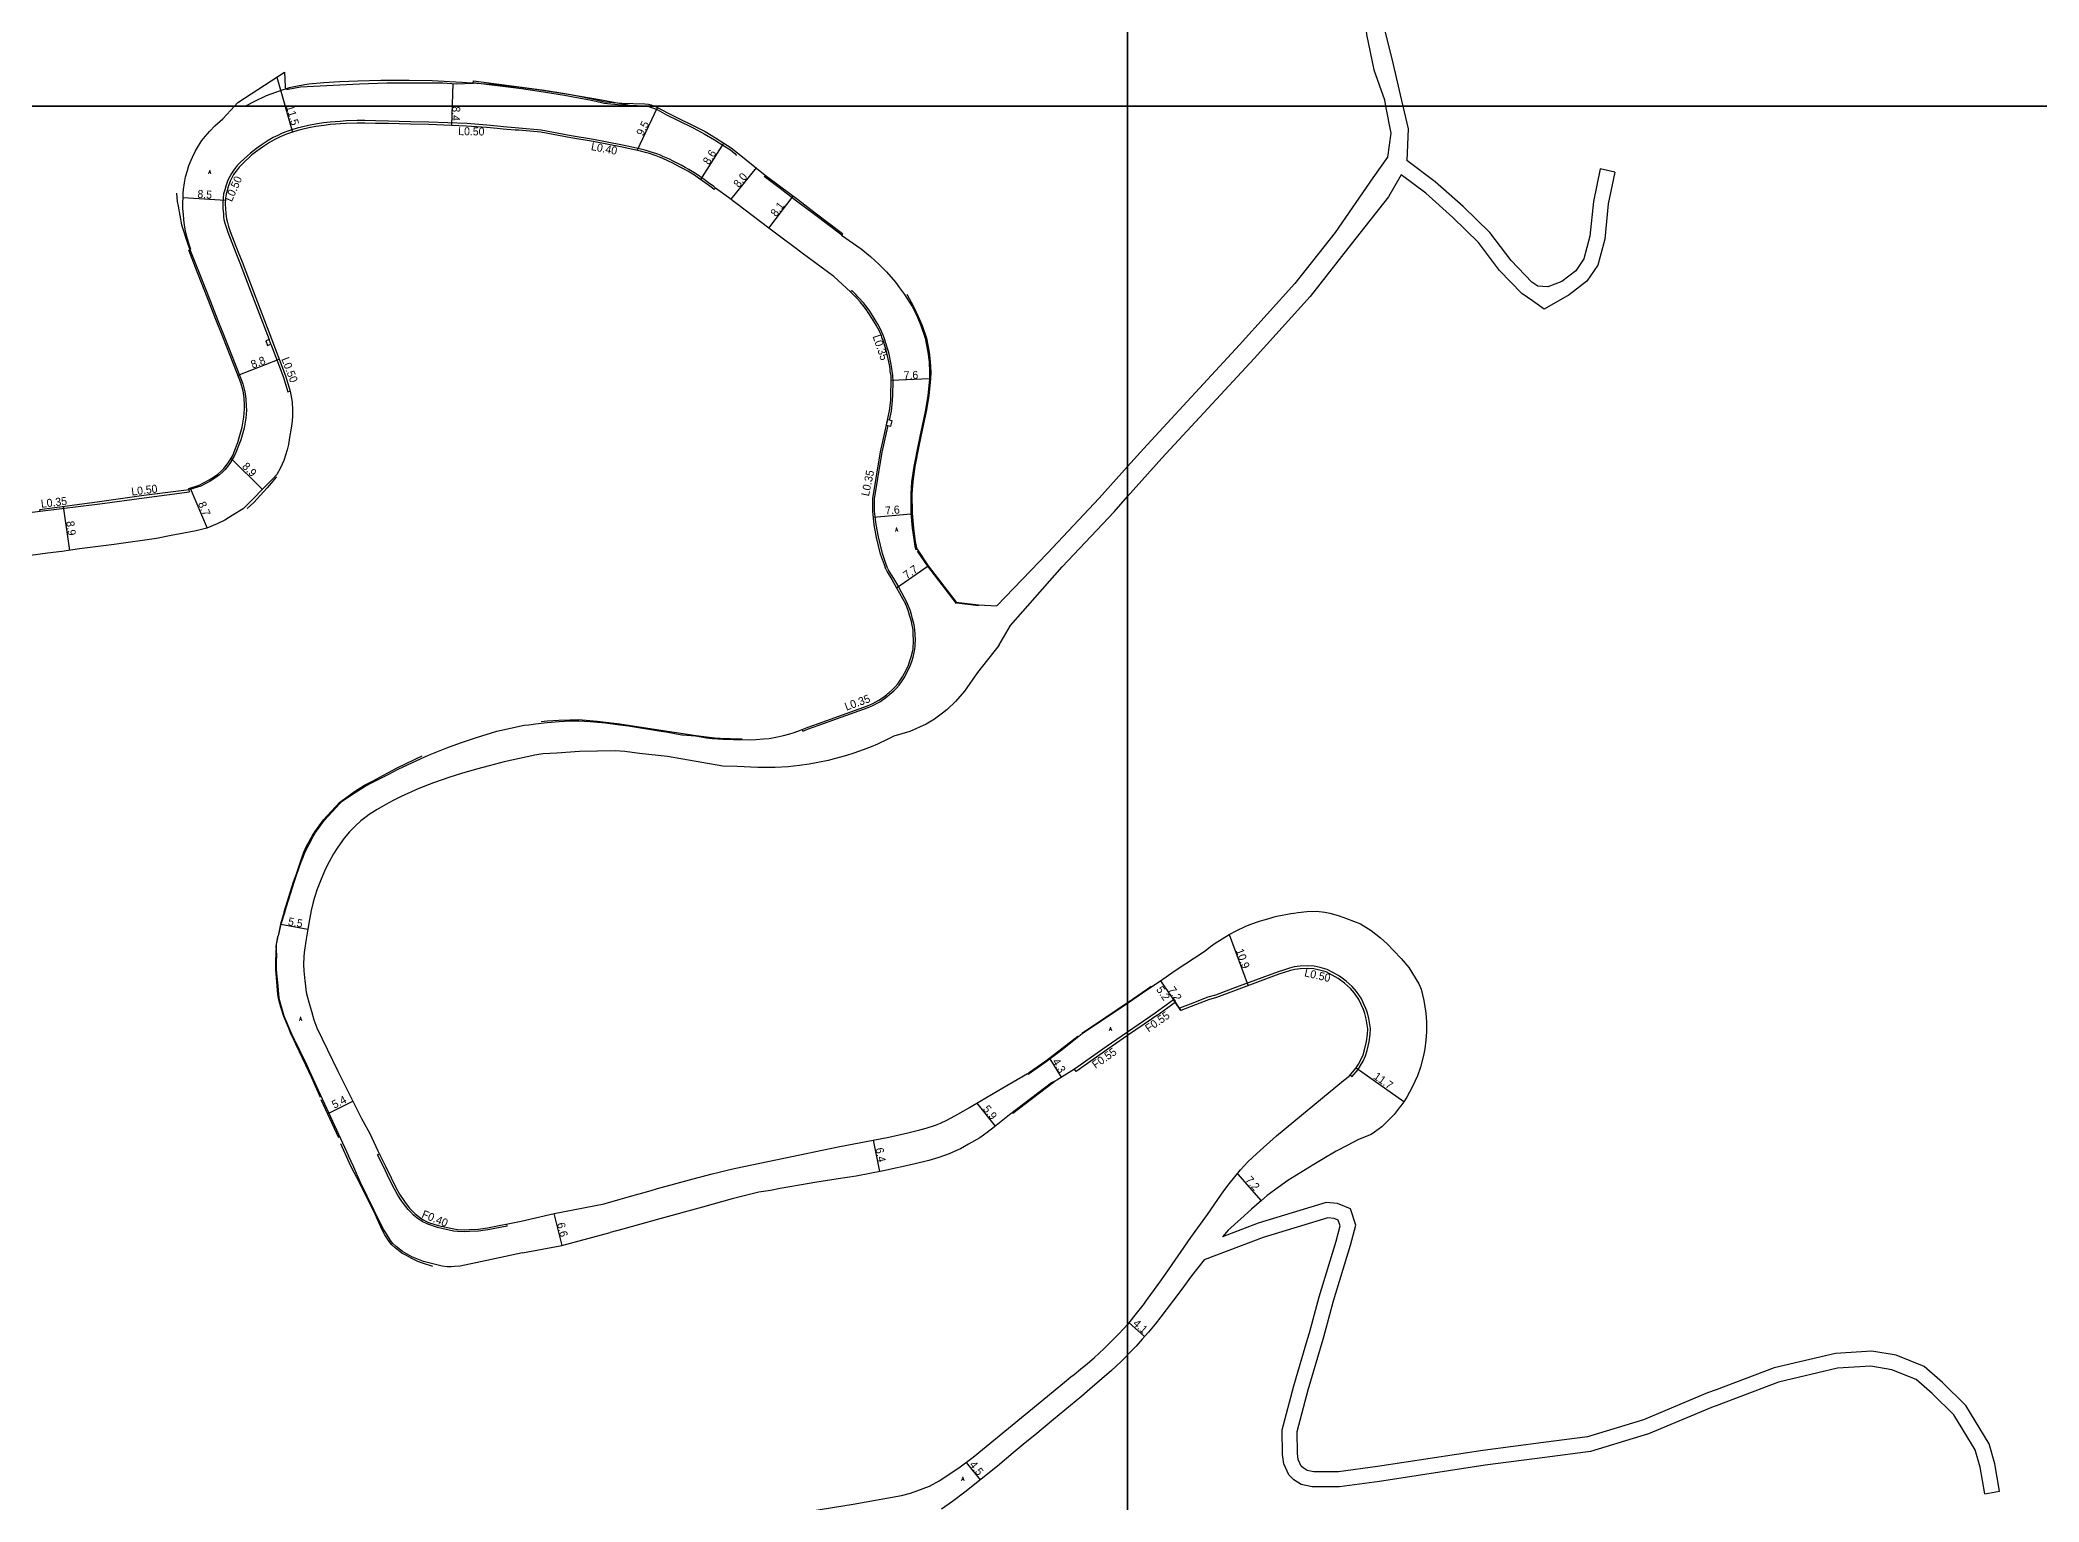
# Model space of a CAD drawing. Header units: metres. Extents: x -24000 to -20800, y -90000 to -87000.
# Drawn here: x -22617.5 to -22217.7, y -88479.3 to -88186.7 of the extents above; entities that cross this region are included whole.
import ezdxf

# ---------------------------------------------------------------- set-up
doc = ezdxf.new("R2010")
doc.units = ezdxf.units.M
doc.header["$LTSCALE"] = 2.5
for name, color, linetype in [('側溝・桝', 7, 'Continuous'), ('図郭', 7, 'Continuous'), ('幅員', 7, 'Continuous'), ('歩道・分離帯・安全施設', 7, 'Continuous'), ('舗装', 7, 'Continuous'), ('道路', 7, 'Continuous')]:
    doc.layers.add(name, color=color, linetype=linetype)
doc.styles.get("Standard").update_dxf_attribs({"font": ''})
doc.styles.add('YOKO_DECO', font='txt.shx', dxfattribs={"bigfont": 'extfont.shx'})
doc.styles.get('Standard').set_extended_font_data('@MS PGothic')

msp = doc.modelspace()

# ---------------------------------------------------------------- linework, layer by layer
at = {"layer": '側溝・桝'}
for points in [[(-22482.39, -88216.39), (-22482.73, -88216.08), (-22483.8, -88215.35), (-22484.68, -88214.69), (-22485.54, -88214.04), (-22486.43, -88213.44), (-22487.76, -88212.66), (-22488.51, -88212.25), (-22489.26, -88211.82), (-22490.87, -88210.99), (-22491.64, -88210.6), (-22492.92, -88210.04), (-22493.42, -88209.79), (-22494.16, -88209.53), (-22495.51, -88209.1), (-22496.27, -88208.89), (-22497.34, -88208.58), (-22498.84, -88208.25), (-22501, -88207.8), (-22504.1, -88207.2), (-22506.78, -88206.68), (-22511.26, -88205.91), (-22517.29, -88204.82), (-22521.72, -88204.41), (-22522.46, -88204.35), (-22524.06, -88204.2), (-22524.83, -88204.12), (-22526.03, -88204), (-22528.15, -88203.76), (-22532.15, -88203.48), (-22539.76, -88203.19), (-22543.39, -88203.12), (-22545.67, -88203.03), (-22547.82, -88202.99), (-22550.42, -88202.95), (-22552.53, -88202.88), (-22554.06, -88202.88), (-22556.29, -88202.95), (-22557.45, -88203.04), (-22559.47, -88203.2), (-22560.83, -88203.34), (-22562.4, -88203.58), (-22563.83, -88203.86), (-22565.23, -88204.17), (-22566.08, -88204.4), (-22567.14, -88204.71), (-22568.17, -88205.09), (-22569.06, -88205.42), (-22569.94, -88205.83), (-22570.88, -88206.29), (-22571.89, -88206.84), (-22573.29, -88207.78), (-22574.24, -88208.46), (-22575.44, -88209.39), (-22577.38, -88211.2), (-22578.05, -88211.84), (-22578.69, -88212.68), (-22579.2, -88213.43), (-22579.57, -88214.07), (-22579.91, -88214.78), (-22580.34, -88215.98), (-22580.57, -88216.72), (-22580.79, -88217.51), (-22580.89, -88218.33), (-22580.97, -88219.57), (-22580.92, -88220.55), (-22580.84, -88221.52), (-22580.79, -88222.12), (-22580.71, -88222.65), (-22580.51, -88223.38), (-22580.28, -88224.22), (-22579.94, -88225.22), (-22578.33, -88229.37), (-22577.56, -88231.31), (-22575.32, -88237.13), (-22571.69, -88246.66)], [(-22447.64, -88262.83), (-22447.23, -88260.99), (-22446.99, -88258.89), (-22446.94, -88257.77), (-22446.89, -88255.06), (-22446.93, -88253.88), (-22447.08, -88253.03), (-22447.13, -88252.47), (-22447.25, -88251.66), (-22447.76, -88249.28), (-22448.05, -88248.27), (-22448.62, -88246.55), (-22448.7, -88246.33), (-22448.89, -88245.78), (-22449.14, -88245.18), (-22449.34, -88244.73), (-22449.96, -88243.6), (-22450.27, -88243.06), (-22450.66, -88242.39), (-22451.57, -88241.04), (-22451.91, -88240.52), (-22452.37, -88239.94), (-22452.65, -88239.55), (-22452.7, -88239.5), (-22453.85, -88238.23), (-22454.33, -88237.7), (-22455.13, -88236.88), (-22455.4, -88237.14)], [(-22571.34, -88247.59), (-22570.35, -88250.22), (-22568.86, -88254.11), (-22567.92, -88257.18), (-22567.45, -88257.04)], [(-22447.97, -88292.54), (-22448.29, -88291.71), (-22449.02, -88289.53), (-22449.84, -88286.19), (-22450.29, -88283.68), (-22450.59, -88281.04), (-22450.6, -88278.54), (-22449.92, -88274.47), (-22449.05, -88269.2), (-22448.6, -88267.18), (-22448.2, -88265.36), (-22447.88, -88263.92)], [(-22617.5, -88281.05), (-22605.52, -88279.56), (-22596.65, -88278.33), (-22587.63, -88277.16), (-22587.69, -88276.67)], [(-22447.97, -88292.54), (-22447.72, -88293.02), (-22446.84, -88294.52), (-22445.84, -88296.16), (-22444.11, -88299.44)], [(-22465.08, -88324.71), (-22464.95, -88325.05), (-22463.98, -88324.67), (-22461.72, -88323.84), (-22451.86, -88320.31), (-22451.27, -88320.05), (-22450.94, -88319.9), (-22450.2, -88319.51), (-22449.53, -88319.15), (-22448.62, -88318.53), (-22448, -88318.07), (-22447.69, -88317.79), (-22447.52, -88317.64), (-22446.76, -88316.98), (-22446.2, -88316.43), (-22445.68, -88315.83), (-22445.09, -88314.97), (-22444.7, -88314.38), (-22443.86, -88312.87), (-22443.49, -88311.98), (-22443.17, -88311.11), (-22442.9, -88310.25), (-22442.65, -88309.28), (-22442.54, -88308.64), (-22442.49, -88308.12), (-22442.45, -88307.45), (-22442.44, -88306.97), (-22442.48, -88305.55), (-22442.53, -88304.75), (-22442.71, -88303.8), (-22442.88, -88303.05), (-22443, -88302.56), (-22443.23, -88301.74), (-22443.51, -88300.81), (-22443.83, -88300.02), (-22444.11, -88299.44)], [(-22355.46, -88393.79), (-22355.07, -88394.13), (-22353.9, -88392.75), (-22353.39, -88391.95), (-22352.88, -88391.06), (-22352.42, -88390.03), (-22352.08, -88388.95), (-22351.68, -88387.22), (-22351.46, -88385.75), (-22351.42, -88384.57), (-22351.75, -88382.53), (-22352.02, -88381.41), (-22352.33, -88380.53), (-22353.28, -88378.5), (-22354.21, -88377.13), (-22355.07, -88376.16), (-22356.28, -88375.05), (-22357.64, -88374.09), (-22358.84, -88373.4), (-22360.06, -88372.75), (-22361.46, -88372.36), (-22362.7, -88372.1), (-22364.06, -88372.03), (-22365.51, -88372.1), (-22366.65, -88372.24), (-22367.58, -88372.45), (-22368.84, -88372.85), (-22369.87, -88373.19), (-22378.96, -88376.57), (-22382.4, -88377.85), (-22383.97, -88378.3), (-22387.46, -88379.65)], [(-22390.43, -88379.37), (-22390.8, -88378.84), (-22394.48, -88381.49)], [(-22387.46, -88379.65), (-22389.64, -88380.5)], [(-22394.48, -88381.49), (-22395.33, -88382.08), (-22400, -88385.31)], [(-22400, -88385.31), (-22404.26, -88388.25), (-22410.63, -88392.68)], [(-22524.05, -88424.07), (-22527.94, -88424.82), (-22529.81, -88425.08), (-22531.61, -88425.2), (-22532.63, -88425.22), (-22534.01, -88425.15), (-22534.8, -88425.07), (-22538, -88424.4), (-22539.95, -88423.72), (-22541.07, -88423.17), (-22542.11, -88422.42), (-22542.78, -88421.91), (-22543.44, -88421.26), (-22543.89, -88420.78), (-22544.81, -88419.59), (-22545.22, -88419), (-22545.95, -88417.88), (-22546.68, -88416.56), (-22547.66, -88414.63), (-22548.76, -88412.27), (-22550, -88409.85), (-22549.64, -88409.66)], [(-22524.05, -88424.07), (-22524.13, -88423.67)]]:
    msp.add_lwpolyline(points, dxfattribs=at)
for points in [[(-22571.69, -88246.66), (-22572.37, -88246.92), (-22572.01, -88247.85), (-22571.34, -88247.59)], [(-22448.25, -88263.84), (-22447.34, -88264.04), (-22447.1, -88262.94), (-22448.01, -88262.75)]]:
    msp.add_lwpolyline(points, close=True, dxfattribs=at)
at = {"layer": '図郭'}
for points in [[(-23200, -88200), (-22400, -88200), (-22400, -87600), (-23200, -87600)], [(-22400, -88200), (-21600, -88200), (-21600, -87600), (-22400, -87600)], [(-23200, -88800), (-22400, -88800), (-22400, -88200), (-23200, -88200)], [(-22400, -88800), (-21600, -88800), (-21600, -88200), (-22400, -88200)]]:
    msp.add_lwpolyline(points, close=True, dxfattribs=at)
at = {"layer": '幅員'}
for points in [[(-22570.16, -88194.16), (-22567.03, -88205.19)], [(-22534.91, -88195.47), (-22535.23, -88203.86)], [(-22498.09, -88208.83), (-22493.98, -88200.26)], [(-22485.35, -88214.69), (-22480.73, -88207.42)], [(-22479.28, -88218.63), (-22474.23, -88212.36)], [(-22588.9, -88218.26), (-22580.43, -88218.79)], [(-22471.72, -88224.43), (-22466.86, -88217.99)], [(-22577.9, -88253.79), (-22569.66, -88250.64)], [(-22439.63, -88254.56), (-22447.27, -88254.87)], [(-22579.32, -88270.44), (-22573.03, -88276.7)], [(-22587.46, -88276.42), (-22584.08, -88284.41)], [(-22612.85, -88280.07), (-22611.61, -88288.88)], [(-22450.84, -88282.2), (-22443.32, -88281.59)], [(-22446.18, -88296.35), (-22439.86, -88291.94)], [(-22569.36, -88363.7), (-22563.95, -88364.68)], [(-22379.69, -88365.73), (-22375.88, -88375.98)], [(-22393.42, -88375.01), (-22390.48, -88379.3)], [(-22393.42, -88375.01), (-22389.34, -88380.94)], [(-22415.56, -88390.65), (-22413.29, -88394.32)], [(-22354.31, -88392.44), (-22344.75, -88399.18)], [(-22430.12, -88399.48), (-22426.45, -88404.08)], [(-22450.85, -88406.89), (-22449.62, -88413.19)], [(-22378.04, -88413.62), (-22373.31, -88419.05)], [(-22514.72, -88421.59), (-22513.12, -88427.99)], [(-22399.68, -88443.43), (-22396.59, -88446.19)], [(-22432.29, -88471.36), (-22429.49, -88474.86)]]:
    msp.add_lwpolyline(points, dxfattribs=at)
at = {"layer": '幅員', "flags": 128}
msp.add_lwpolyline([(-22559.77, -88401.47), (-22554.96, -88399.07)], dxfattribs=at)
at = {"layer": '歩道・分離帯・安全施設'}
for points in [[(-22530.89, -88195.28), (-22521.24, -88196.48), (-22516.81, -88197.12), (-22512.6, -88197.8), (-22510.15, -88198.26), (-22507.56, -88198.75), (-22505.23, -88199.27), (-22504.69, -88199.41), (-22501.27, -88199.69), (-22496.49, -88199.94)], [(-22496.09, -88199.94), (-22495.93, -88200)], [(-22495.93, -88200), (-22494.09, -88200.69), (-22492.2, -88201.74), (-22490.02, -88202.79), (-22486.9, -88204.33), (-22484.67, -88205.5), (-22482.59, -88206.73), (-22480.93, -88207.81), (-22479.44, -88208.75), (-22478.57, -88209.43), (-22478.21, -88209.87)], [(-22472.66, -88214.03), (-22469.51, -88216.38), (-22466.18, -88218.9), (-22462.62, -88221.58), (-22457.16, -88225.73)], [(-22590.22, -88217.43), (-22590.05, -88219.09), (-22589.9, -88220.03), (-22589.19, -88223.71), (-22587.92, -88227.62), (-22587.38, -88229), (-22585.67, -88233.36), (-22583.44, -88239.07), (-22581.93, -88242.91), (-22580.57, -88246.32), (-22579.07, -88250.09), (-22577.72, -88253.45), (-22576.92, -88255.53), (-22576.51, -88257.12), (-22576.31, -88258.52), (-22576.25, -88260.01), (-22576.24, -88260.79), (-22576.36, -88262.42), (-22576.7, -88264.4), (-22577.34, -88266.74), (-22578.36, -88269.32), (-22578.68, -88270.04), (-22579.53, -88271.46), (-22579.99, -88272.08), (-22580.45, -88272.66), (-22581.04, -88273.25), (-22581.64, -88273.78), (-22582.32, -88274.29), (-22583.36, -88274.97), (-22585.37, -88276.04), (-22587.53, -88276.71)], [(-22444.12, -88237.61), (-22442.83, -88240.06), (-22441.87, -88242.07), (-22441.09, -88243.86), (-22440.23, -88246.42), (-22439.69, -88249.23), (-22439.46, -88251.13), (-22439.34, -88253.21), (-22439.39, -88254.55), (-22439.73, -88257.95), (-22440.26, -88261.09), (-22441.06, -88264.82), (-22441.66, -88267.71), (-22442.52, -88272.08), (-22442.95, -88275.12), (-22443.12, -88277.54), (-22443.09, -88281.4), (-22442.84, -88284.44), (-22442.46, -88287.12), (-22442.3, -88288.02), (-22442.17, -88288.65)], [(-22570.22, -88274.17), (-22570.28, -88274.21), (-22570.64, -88274.64), (-22571.28, -88275.44), (-22572.05, -88276.33), (-22574.75, -88279.29), (-22576.05, -88280.52)], [(-22442.07, -88289.03), (-22440.02, -88292.06), (-22434.3, -88299.51)], [(-22434.12, -88299.39), (-22429.83, -88299.88)], [(-22517.3, -88323.11), (-22516.07, -88322.99), (-22513.72, -88322.85), (-22511.57, -88322.79), (-22509.81, -88322.74), (-22507.53, -88322.9), (-22506.01, -88323.08), (-22504.43, -88323.22), (-22501.51, -88323.61), (-22499.81, -88323.84), (-22493.75, -88324.76), (-22490.69, -88325.26), (-22488.01, -88325.67), (-22487.2, -88325.8), (-22486.29, -88325.94), (-22484.22, -88326.2), (-22482.55, -88326.38), (-22482.06, -88326.42), (-22481.46, -88326.46), (-22480.94, -88326.49), (-22480, -88326.54), (-22479.47, -88326.55), (-22477.11, -88326.61)], [(-22568.65, -88361.21), (-22566.79, -88355.23), (-22566.3, -88353.83), (-22565.06, -88350.17), (-22564.71, -88349.25), (-22564.2, -88348.07), (-22563.07, -88346.07), (-22562.56, -88345.22), (-22560.82, -88342.8), (-22559.22, -88341.09), (-22557.52, -88339.29), (-22557.31, -88339.1), (-22554.59, -88337.15), (-22552.59, -88335.86), (-22551.04, -88335.09), (-22548.06, -88333.48), (-22545.92, -88332.34), (-22541.1, -88329.99)], [(-22568.65, -88361.21), (-22569.43, -88363.69), (-22569.87, -88365.99)], [(-22570.13, -88367.48), (-22569.87, -88365.99)], [(-22561.43, -88398.36), (-22563.15, -88394.41), (-22565.62, -88389.2), (-22566.09, -88388.27), (-22566.7, -88386.97), (-22567.27, -88385.72), (-22567.83, -88384.35), (-22568.74, -88382.13), (-22569.33, -88380.25), (-22569.76, -88378.82), (-22569.83, -88378.48), (-22569.93, -88377.76), (-22570.1, -88375.99), (-22570.36, -88372.77), (-22570.37, -88371.16), (-22570.23, -88367.89)], [(-22409.16, -88385.51), (-22404.32, -88382.29), (-22400, -88379.37)], [(-22400, -88379.37), (-22398.98, -88378.67), (-22396, -88376.58), (-22395.25, -88376.09)], [(-22419.83, -88393.41), (-22416.37, -88391.03), (-22413.16, -88388.58), (-22409.97, -88386.05)], [(-22414.57, -88395.15), (-22416.45, -88396.61), (-22422.92, -88401.58)], [(-22557.73, -88406.41), (-22561.26, -88398.79)], [(-22538.94, -88432.15), (-22541, -88431.48), (-22541.92, -88431.15), (-22543.27, -88430.51), (-22544.22, -88430), (-22545.17, -88429.48), (-22546.47, -88428.44), (-22547.17, -88427.81), (-22547.67, -88427.19), (-22548.52, -88425.86), (-22548.98, -88425), (-22549.72, -88423.36), (-22550.77, -88421.07), (-22552.19, -88418.2), (-22553.64, -88415.37), (-22555.14, -88412.47), (-22555.7, -88411.36), (-22557.32, -88407.65)]]:
    msp.add_lwpolyline(points, dxfattribs=at)
at = {"layer": '道路', "flags": 128}
for points in [[(-22330.36, -88146.73), (-22331.07, -88147.2), (-22339.11, -88153.43), (-22345.81, -88159.81), (-22349.18, -88165.8), (-22352.01, -88173.65), (-22352.77, -88179.56), (-22352.19, -88185.66), (-22350.75, -88192.73), (-22348.64, -88198.74), (-22348.39, -88200)], [(-22323.07, -88146.73), (-22328.74, -88150.45), (-22336.5, -88156.47), (-22342.62, -88162.29), (-22345.53, -88167.47), (-22348.1, -88174.6), (-22349.1, -88179.69), (-22348.67, -88184.36), (-22346.89, -88191.66), (-22345.49, -88197.71), (-22344.94, -88200)], [(-22499.03, -88200), (-22499.92, -88199.8), (-22505.18, -88198.79), (-22511.78, -88197.67), (-22517.45, -88196.8), (-22522.05, -88196.18), (-22527.31, -88195.63), (-22533.12, -88195.23), (-22539.07, -88194.91), (-22543.69, -88194.88), (-22549.33, -88194.83), (-22553.91, -88194.98), (-22557.56, -88195.11), (-22560.74, -88195.33), (-22563.72, -88195.6), (-22565.67, -88195.91), (-22567.65, -88196.35), (-22569.49, -88196.91), (-22572.3, -88197.95), (-22574.72, -88199.09), (-22576.41, -88200)], [(-22348.39, -88200), (-22347.33, -88205.42), (-22348.01, -88210.21), (-22350.97, -88214.34), (-22358.49, -88225.24), (-22366.55, -88235.48), (-22377.6, -88247.74)], [(-22344.94, -88200), (-22343.85, -88204.5), (-22344.15, -88210.85)], [(-22305.47, -88212.56), (-22306.83, -88219.09), (-22307.52, -88226.02), (-22308.74, -88230.55), (-22310.36, -88232.95), (-22313.17, -88235.07), (-22315.98, -88236.13), (-22317.98, -88235.99), (-22319.18, -88235.18), (-22323.31, -88230.9), (-22327.56, -88225.28), (-22332.89, -88220.05), (-22338.48, -88215.1), (-22344.15, -88210.85)], [(-22345.31, -88213.73), (-22347.8, -88218.15), (-22355.27, -88227.62), (-22363.5, -88238.08), (-22374.66, -88250.45)], [(-22302.53, -88213.17), (-22303.86, -88219.55), (-22304.56, -88226.57), (-22305.98, -88231.82), (-22308.15, -88235.04), (-22311.71, -88237.73), (-22316.71, -88240.61), (-22318.99, -88238.92), (-22321.12, -88237.49), (-22325.59, -88232.85), (-22329.82, -88227.27), (-22334.93, -88222.25), (-22340.37, -88217.42), (-22345.31, -88213.73)], [(-22302.53, -88213.17), (-22305.47, -88212.56)], [(-22400, -88272.11), (-22396.1, -88267.75), (-22377.6, -88247.74)], [(-22400, -88278.11), (-22393.15, -88270.44), (-22374.66, -88250.45)], [(-22429.82, -88299.76), (-22426.13, -88299.95), (-22415.98, -88289.44), (-22405.66, -88278.44), (-22400, -88272.11)], [(-22569.85, -88365.99), (-22569.87, -88365.99)], [(-22360.76, -88446.27), (-22358.8, -88439.06), (-22355.42, -88427.93), (-22354.33, -88423.91), (-22355.44, -88420.66), (-22357.98, -88419.59), (-22360.26, -88419.38), (-22373.85, -88423.51), (-22381.01, -88426.23)], [(-22363.63, -88445.42), (-22361.69, -88438.24), (-22358.31, -88427.1), (-22357.47, -88424.01), (-22357.85, -88422.9), (-22358.71, -88422.54), (-22359.95, -88422.43), (-22372.89, -88426.35), (-22384.7, -88430.84)], [(-22282.28, -88460.03), (-22282.89, -88460.26), (-22295.82, -88465.66), (-22307.4, -88469.21), (-22316.53, -88470.38), (-22328.5, -88471.95), (-22349.59, -88475.2), (-22357.61, -88476.24), (-22363.05, -88476.28), (-22365.27, -88475.8), (-22366.76, -88474.83), (-22367.76, -88473.85), (-22368.76, -88471.63), (-22369.02, -88469.78), (-22369.05, -88464.84), (-22366.77, -88456.06), (-22364.02, -88446.73)], [(-22282.28, -88456.82), (-22284, -88457.47), (-22296.83, -88462.84), (-22308.04, -88466.26), (-22316.8, -88467.39), (-22328.92, -88468.98), (-22350, -88472.22), (-22357.82, -88473.24), (-22362.74, -88473.28), (-22364.1, -88472.99), (-22364.87, -88472.48), (-22365.25, -88472.1), (-22365.85, -88470.79), (-22366.02, -88469.56), (-22366.05, -88465.21), (-22363.88, -88456.86), (-22360.89, -88446.73)], [(-22364.02, -88446.73), (-22363.63, -88445.42)], [(-22360.89, -88446.73), (-22360.76, -88446.27)], [(-22225.6, -88477.13), (-22226.53, -88471.66), (-22227.7, -88467.67), (-22232.34, -88460), (-22237.03, -88455.39), (-22240.71, -88452.18), (-22246.31, -88449.93), (-22251.17, -88449.11), (-22258.44, -88449.56), (-22270.71, -88452.47), (-22282.28, -88456.82)], [(-22228.55, -88477.64), (-22229.46, -88472.34), (-22230.47, -88468.88), (-22234.72, -88461.88), (-22239.07, -88457.59), (-22242.3, -88454.77), (-22247.13, -88452.83), (-22251.33, -88452.12), (-22258, -88452.54), (-22269.83, -88455.35), (-22282.28, -88460.03)], [(-22228.55, -88477.64), (-22225.6, -88477.13)]]:
    msp.add_lwpolyline(points, dxfattribs=at)
at = {"layer": '道路'}
for points in [[(-22577.94, -88199.23), (-22568.62, -88193.16)], [(-22568.62, -88193.16), (-22568.49, -88196.08), (-22568.45, -88196.24), (-22568.42, -88196.32), (-22568.39, -88196.36), (-22568.36, -88196.4), (-22568.26, -88196.5), (-22568.14, -88196.57), (-22568.1, -88196.58), (-22568.06, -88196.59), (-22568.02, -88196.6), (-22567.89, -88196.6), (-22565.44, -88196.15), (-22553.59, -88195.51), (-22548.14, -88195.3), (-22536.96, -88195.33), (-22534.27, -88195.51), (-22530.89, -88195.41), (-22530.83, -88194.95), (-22521.12, -88196.16), (-22516.69, -88196.81), (-22512.48, -88197.48), (-22510.03, -88197.95), (-22507.44, -88198.44), (-22505.11, -88198.96), (-22504.57, -88199.1), (-22501.15, -88199.37), (-22496.54, -88199.51), (-22495.84, -88199.61), (-22495.3, -88199.74), (-22494.79, -88199.9), (-22494.54, -88200)], [(-22578.63, -88200), (-22577.94, -88199.23)], [(-22455.4, -88237.14), (-22458.77, -88234.06), (-22465.07, -88229.4), (-22466.76, -88228.14), (-22469.08, -88226.4), (-22471.72, -88224.43), (-22479.78, -88218.25), (-22482.39, -88216.39), (-22482.66, -88216.69), (-22482.98, -88216.4), (-22484.03, -88215.67), (-22484.92, -88215.01), (-22485.78, -88214.37), (-22486.64, -88213.78), (-22487.96, -88213.02), (-22488.71, -88212.6), (-22489.45, -88212.18), (-22491.05, -88211.35), (-22491.81, -88210.97), (-22493.09, -88210.4), (-22493.58, -88210.17), (-22494.28, -88209.92), (-22495.62, -88209.49), (-22496.38, -88209.28), (-22497.44, -88208.97), (-22498.92, -88208.65), (-22501.08, -88208.2), (-22504.17, -88207.6), (-22506.86, -88207.08), (-22511.33, -88206.3), (-22517.34, -88205.22), (-22521.75, -88204.81), (-22522.49, -88204.76), (-22524.11, -88204.66), (-22524.88, -88204.61), (-22526.08, -88204.49), (-22528.19, -88204.25), (-22532.18, -88203.97), (-22539.77, -88203.68), (-22543.41, -88203.61), (-22545.69, -88203.53), (-22547.83, -88203.49), (-22550.44, -88203.44), (-22552.54, -88203.37), (-22554.05, -88203.38), (-22556.26, -88203.45), (-22557.41, -88203.54), (-22559.43, -88203.69), (-22560.77, -88203.83), (-22562.32, -88204.06), (-22563.73, -88204.34), (-22565.11, -88204.64), (-22565.94, -88204.88), (-22566.98, -88205.17), (-22568, -88205.55), (-22568.87, -88205.88), (-22569.73, -88206.27), (-22570.65, -88206.73), (-22571.64, -88207.26), (-22573.01, -88208.19), (-22573.95, -88208.86), (-22575.12, -88209.76), (-22577.04, -88211.56), (-22577.68, -88212.17), (-22578.29, -88212.97), (-22578.79, -88213.69), (-22579.13, -88214.3), (-22579.46, -88214.97), (-22579.87, -88216.13), (-22580.1, -88216.85), (-22580.3, -88217.61), (-22580.4, -88218.38), (-22580.48, -88219.58), (-22580.43, -88220.51), (-22580.35, -88221.48), (-22580.3, -88222.06), (-22580.23, -88222.54), (-22580.04, -88223.25), (-22579.81, -88224.07), (-22579.47, -88225.05), (-22577.87, -88229.19), (-22577.1, -88231.13), (-22574.86, -88236.95), (-22571.21, -88246.54), (-22569.89, -88250.05), (-22568.39, -88253.95), (-22567.45, -88257.04), (-22567.06, -88259.2), (-22566.98, -88260.7), (-22567, -88261.92), (-22567.09, -88263.02), (-22567.27, -88264.44), (-22567.59, -88266.32), (-22567.82, -88267.66), (-22568.08, -88268.76), (-22568.76, -88270.9), (-22569.44, -88272.37), (-22570.15, -88273.66), (-22570.98, -88274.64), (-22576.86, -88280.54), (-22579.07, -88281.93), (-22580.56, -88282.8), (-22582.06, -88283.56), (-22584.16, -88284.45), (-22586.26, -88284.99), (-22588.76, -88285.46), (-22591.25, -88285.91), (-22594.23, -88286.49), (-22602.7, -88287.67), (-22609.6, -88288.59), (-22613.16, -88289.09), (-22616.03, -88289.41), (-22623.28, -88290.42)], [(-22621.25, -88281.5), (-22617.5, -88281.05), (-22617.55, -88280.72), (-22605.59, -88279.07), (-22596.72, -88277.84), (-22587.69, -88276.67), (-22587.72, -88276.5), (-22585.67, -88275.86), (-22583.65, -88274.79), (-22582.61, -88274.11), (-22581.94, -88273.6), (-22581.33, -88273.07), (-22580.74, -88272.48), (-22580.28, -88271.9), (-22579.83, -88271.28), (-22578.97, -88269.86), (-22578.65, -88269.14), (-22577.93, -88267.32), (-22577.73, -88266.54), (-22577.09, -88264.2), (-22576.75, -88262.22), (-22576.63, -88260.59), (-22576.64, -88259.81), (-22576.7, -88258.32), (-22576.9, -88256.93), (-22577.31, -88255.34), (-22578.11, -88253.25), (-22579.46, -88249.89), (-22580.96, -88246.13), (-22582.32, -88242.71), (-22583.83, -88238.87), (-22586.06, -88233.16), (-22587.77, -88228.8), (-22587.36, -88228.67), (-22587.63, -88227.85), (-22587.89, -88226.99), (-22588.13, -88226.05), (-22588.38, -88224.95), (-22588.58, -88223.82), (-22588.74, -88222.7), (-22588.84, -88221.65), (-22588.91, -88220.48), (-22588.93, -88219.24), (-22588.9, -88218.26), (-22588.85, -88217.37), (-22588.81, -88216.64), (-22588.63, -88215.31), (-22588.39, -88214.12), (-22588.04, -88212.83), (-22587.72, -88211.86), (-22587.04, -88210.19), (-22586.4, -88208.93), (-22585.81, -88207.92), (-22585.13, -88206.89), (-22584.48, -88206.04), (-22583.56, -88204.96), (-22582.56, -88203.94), (-22580.91, -88202.54), (-22578.63, -88200)], [(-22494.54, -88200), (-22494.39, -88200.06), (-22493.89, -88200.3), (-22492.04, -88201.33), (-22489.86, -88202.38), (-22486.74, -88203.92), (-22484.5, -88205.09), (-22482.42, -88206.32), (-22480.76, -88207.4), (-22479.27, -88208.34), (-22478, -88209.34), (-22472.49, -88213.77), (-22469.35, -88216.12), (-22466.01, -88218.63), (-22462.45, -88221.32), (-22457, -88225.47), (-22457.23, -88225.78), (-22453.3, -88228.55), (-22451.44, -88230.04), (-22449.69, -88231.65), (-22448.24, -88233.13), (-22446.44, -88235.22), (-22445.62, -88236.31), (-22444.62, -88237.69), (-22443.07, -88240.07), (-22442.11, -88242.08), (-22441.32, -88243.88), (-22440.47, -88246.44), (-22439.93, -88249.24), (-22439.7, -88251.14), (-22439.58, -88253.23), (-22439.63, -88254.56), (-22439.97, -88257.96), (-22440.5, -88261.11), (-22441.3, -88264.84), (-22441.9, -88267.72), (-22442.76, -88272.09), (-22443.19, -88275.13), (-22443.36, -88277.55), (-22443.33, -88281.42), (-22443.08, -88284.46), (-22442.7, -88287.13), (-22442.54, -88288.03), (-22442.41, -88288.66), (-22442.11, -88288.61)], [(-22448.33, -88292.66), (-22448.64, -88291.79), (-22449.38, -88289.64), (-22450.21, -88286.27), (-22450.67, -88283.74), (-22450.97, -88281.06), (-22450.97, -88278.51), (-22450.29, -88274.41), (-22449.42, -88269.13), (-22448.97, -88267.1), (-22448.57, -88265.28), (-22447.6, -88260.93), (-22447.36, -88258.86), (-22447.32, -88257.76), (-22447.26, -88255.07), (-22447.31, -88253.92), (-22447.45, -88253.08), (-22447.5, -88252.51), (-22447.63, -88251.73), (-22448.12, -88249.37), (-22448.41, -88248.38), (-22448.97, -88246.67), (-22449.05, -88246.46), (-22449.24, -88245.91), (-22449.49, -88245.33), (-22449.68, -88244.9), (-22450.29, -88243.78), (-22450.6, -88243.25), (-22450.98, -88242.59), (-22451.88, -88241.25), (-22452.22, -88240.74), (-22452.67, -88240.16), (-22452.94, -88239.79), (-22453.5, -88239.15), (-22454.11, -88238.5), (-22454.61, -88237.96), (-22455.4, -88237.14)], [(-22425.75, -88307.93), (-22423.39, -88303.9), (-22413.09, -88292.2), (-22402.71, -88281.14), (-22400, -88278.11)], [(-22442.11, -88288.61), (-22439.86, -88291.94), (-22434.25, -88299.26)], [(-22448.33, -88292.66), (-22448.06, -88293.2), (-22447.17, -88294.72), (-22446.18, -88296.35), (-22444.44, -88299.59)], [(-22465.08, -88324.71), (-22464.11, -88324.33), (-22461.84, -88323.5), (-22451.99, -88319.97), (-22451.42, -88319.72), (-22451.1, -88319.57), (-22450.37, -88319.19), (-22449.72, -88318.84), (-22448.83, -88318.24), (-22448.23, -88317.79), (-22447.93, -88317.52), (-22447.76, -88317.37), (-22447.01, -88316.71), (-22446.46, -88316.18), (-22445.97, -88315.61), (-22445.39, -88314.77), (-22445.01, -88314.19), (-22444.18, -88312.71), (-22443.83, -88311.85), (-22443.52, -88310.99), (-22443.25, -88310.15), (-22443.01, -88309.2), (-22442.9, -88308.59), (-22442.85, -88308.09), (-22442.81, -88307.44), (-22442.81, -88306.97), (-22442.85, -88305.57), (-22442.89, -88304.8), (-22443.07, -88303.87), (-22443.23, -88303.13), (-22443.35, -88302.65), (-22443.58, -88301.84), (-22443.85, -88300.93), (-22444.17, -88300.17), (-22444.44, -88299.59)], [(-22434.25, -88299.26), (-22429.82, -88299.76)], [(-22425.75, -88307.93), (-22430.01, -88313.28), (-22432.63, -88317.03), (-22434.43, -88319.13), (-22436.08, -88320.7), (-22436.99, -88321.45), (-22438.64, -88322.63), (-22440.31, -88323.63), (-22443.56, -88325.1), (-22446.75, -88326.03), (-22448.09, -88326.74), (-22450.04, -88327.65), (-22451.28, -88328.16), (-22452.89, -88328.76), (-22454.75, -88329.46), (-22456.42, -88329.99), (-22458.65, -88330.61), (-22459.91, -88330.92), (-22461.97, -88331.35), (-22463.66, -88331.65), (-22465.58, -88331.92), (-22466.76, -88332.05), (-22467.89, -88332.16), (-22470.47, -88332.3), (-22473.93, -88332.31), (-22478.1, -88332.12), (-22480.96, -88332.08), (-22492.03, -88330.15), (-22497.62, -88329.51), (-22500.52, -88329.11), (-22502.43, -88328.98), (-22509.63, -88329.09), (-22514.12, -88329.45), (-22516.93, -88329.62), (-22518.55, -88329.87), (-22524.7, -88331.22), (-22527.69, -88331.97), (-22530.18, -88332.66), (-22533.18, -88333.51), (-22535.54, -88334.27), (-22538.78, -88335.4), (-22541.73, -88336.54), (-22545.27, -88338.11), (-22546.87, -88338.92), (-22548.36, -88339.71), (-22550.07, -88340.75), (-22551.69, -88341.72), (-22552.3, -88342.17), (-22553.31, -88343.02), (-22554.4, -88343.97), (-22555.61, -88345.19), (-22556.67, -88346.49), (-22557.95, -88348.27), (-22558.84, -88349.63), (-22559.68, -88351.2), (-22560.39, -88352.63), (-22561.29, -88354.69), (-22562.07, -88356.7), (-22562.67, -88358.56), (-22562.95, -88359.56), (-22563.26, -88360.92)], [(-22568.54, -88361.23), (-22566.68, -88355.28), (-22566.2, -88353.88), (-22565.27, -88351.22), (-22564.9, -88350.25), (-22564.52, -88349.35), (-22562.88, -88346.15), (-22562.38, -88345.34), (-22561.68, -88344.36), (-22560.65, -88342.95), (-22559.09, -88341.19), (-22558.42, -88340.45), (-22557.44, -88339.36), (-22557.25, -88339.16), (-22554.45, -88337.33), (-22552.46, -88336.07), (-22550.96, -88335.26), (-22547.9, -88333.71), (-22545.88, -88332.67), (-22542.14, -88330.93), (-22539.8, -88329.87), (-22536.17, -88328.42), (-22533.4, -88327.39), (-22530.24, -88326.29), (-22526.17, -88325.07), (-22523.42, -88324.45), (-22520.66, -88323.88), (-22519.75, -88323.77), (-22518.4, -88323.57), (-22516.06, -88323.35), (-22513.67, -88323.09), (-22511.55, -88322.98), (-22509.72, -88322.98), (-22507.5, -88323.12), (-22505.99, -88323.25), (-22504.44, -88323.38), (-22501.57, -88323.76), (-22499.8, -88324.01), (-22493.75, -88325.01), (-22492.35, -88325.2), (-22491.93, -88325.25), (-22489.15, -88325.76), (-22489.03, -88325.77), (-22486.42, -88325.98), (-22484.2, -88326.38), (-22482.98, -88326.49), (-22480.95, -88326.63), (-22478.82, -88326.72), (-22477.87, -88326.75), (-22475.42, -88326.77), (-22474.36, -88326.74), (-22472.78, -88326.61), (-22471.69, -88326.53), (-22470.02, -88326.17), (-22468.84, -88325.91), (-22467.54, -88325.56), (-22466.7, -88325.29), (-22465.42, -88324.84), (-22465.08, -88324.71)], [(-22568.54, -88361.23), (-22569.36, -88363.7), (-22569.87, -88365.99)], [(-22563.26, -88360.92), (-22563.62, -88362.72), (-22563.95, -88364.68), (-22564.35, -88367.05), (-22564.68, -88369.32)], [(-22390.7, -88373.07), (-22384.47, -88368.98), (-22383.41, -88368.15), (-22382.51, -88367.5), (-22381.11, -88366.58), (-22379.69, -88365.73), (-22378.16, -88364.91), (-22376.49, -88364.13), (-22375.35, -88363.65), (-22373.64, -88363.1), (-22372.68, -88362.78), (-22371.5, -88362.44), (-22370.7, -88362.22), (-22370.15, -88362.09), (-22369.08, -88361.85), (-22368.32, -88361.71), (-22367.37, -88361.54), (-22366.73, -88361.44), (-22365.85, -88361.32), (-22364.12, -88361.14), (-22362.21, -88361.09), (-22360.54, -88361.28), (-22359.52, -88361.49), (-22358.8, -88361.7), (-22357.7, -88361.99), (-22356.2, -88362.51), (-22353.38, -88363.63), (-22351.25, -88364.96), (-22349.38, -88366.4), (-22348.06, -88367.6), (-22346.8, -88368.93), (-22345.3, -88370.56), (-22343.73, -88372.36), (-22341.73, -88375.62), (-22341.29, -88376.67), (-22340.72, -88378.97), (-22340.34, -88381.46), (-22340.21, -88383.21), (-22340.21, -88385.22), (-22340.32, -88386.85), (-22340.55, -88388.61), (-22340.8, -88389.93), (-22341.43, -88392.29), (-22342.04, -88394), (-22343.07, -88396.32), (-22344.16, -88398.26), (-22344.77, -88399.21), (-22345.36, -88400.05), (-22345.66, -88400.44), (-22346.07, -88400.97), (-22346.71, -88401.73), (-22347.48, -88402.59), (-22348.48, -88403.59), (-22349.17, -88404.22), (-22350.62, -88405.29), (-22351.31, -88405.74), (-22353.8, -88406.76), (-22356.11, -88407.95), (-22358.26, -88409.11), (-22360.77, -88410.55), (-22362.75, -88411.75), (-22364.49, -88412.85), (-22367.97, -88414.96), (-22369.89, -88416.35), (-22372.06, -88417.98), (-22373.24, -88418.98), (-22375.19, -88420.69), (-22377.32, -88422.62), (-22379.85, -88424.9), (-22381.01, -88426.23)], [(-22566.52, -88386.96), (-22567.16, -88385.65), (-22568.65, -88382.09), (-22569.18, -88380.21), (-22569.6, -88378.79), (-22569.74, -88377.74), (-22569.89, -88375.99), (-22570.19, -88372.81), (-22570.2, -88371.21), (-22570.16, -88369.9), (-22570.28, -88368.09), (-22569.92, -88366.22), (-22569.85, -88365.99)], [(-22564.68, -88369.32), (-22564.76, -88370.23), (-22564.78, -88371.76), (-22564.71, -88372.99), (-22564.54, -88375.01), (-22564.41, -88376.02), (-22564.37, -88376.77), (-22564.2, -88377.63), (-22563.62, -88379.77), (-22563.24, -88381.07), (-22562.71, -88382.8), (-22562.14, -88384.4)], [(-22395.96, -88376.65), (-22393.42, -88375.01), (-22390.7, -88373.07)], [(-22393.56, -88435.3), (-22392.42, -88433.68), (-22389.88, -88430.04), (-22387.35, -88426.4), (-22383.98, -88421.74), (-22381.92, -88418.74), (-22380.75, -88417.06), (-22379.65, -88415.62), (-22377.4, -88412.84), (-22375.93, -88411.24), (-22374.16, -88409.59), (-22370.23, -88406.02), (-22366.75, -88403.17), (-22356.78, -88394.94), (-22355.71, -88394.08), (-22354.31, -88392.44), (-22353.83, -88391.69), (-22353.34, -88390.83), (-22352.9, -88389.85), (-22352.58, -88388.81), (-22352.18, -88387.12), (-22351.98, -88385.7), (-22351.94, -88384.61), (-22352.25, -88382.63), (-22352.52, -88381.56), (-22352.81, -88380.72), (-22353.73, -88378.75), (-22354.62, -88377.45), (-22355.44, -88376.52), (-22356.61, -88375.46), (-22357.91, -88374.52), (-22359.09, -88373.85), (-22360.26, -88373.23), (-22361.59, -88372.86), (-22362.77, -88372.61), (-22364.06, -88372.55), (-22365.47, -88372.61), (-22366.56, -88372.75), (-22367.43, -88372.95), (-22368.7, -88373.35), (-22369.72, -88373.68), (-22378.78, -88377.06), (-22382.24, -88378.34), (-22383.8, -88378.79), (-22387.27, -88380.13)], [(-22504.68, -88419.6), (-22504.46, -88419.55), (-22501.48, -88418.73), (-22499.62, -88418.18), (-22495.77, -88417.08), (-22493.56, -88416.46), (-22491.28, -88415.83), (-22490.05, -88415.49), (-22485.89, -88414.36), (-22485.36, -88414.21), (-22483.06, -88413.61), (-22481.93, -88413.39), (-22480.08, -88412.9), (-22478.32, -88412.49), (-22468.76, -88410.49), (-22457.87, -88408.25), (-22447.73, -88406.29), (-22443.94, -88405.42), (-22441.55, -88404.82), (-22440.27, -88404.46), (-22438.38, -88403.89), (-22437.42, -88403.51), (-22436.17, -88402.89), (-22433.78, -88401.6), (-22431.58, -88400.33), (-22429.45, -88399.09), (-22424.93, -88396.42), (-22419.99, -88393.53), (-22419.89, -88393.67), (-22416.26, -88391.18), (-22413.05, -88388.73), (-22409.11, -88385.57), (-22404.27, -88382.36), (-22400, -88379.47)], [(-22400, -88379.47), (-22398.93, -88378.74), (-22395.96, -88376.65)], [(-22394.16, -88381.94), (-22390.48, -88379.3)], [(-22389.34, -88380.94), (-22390.48, -88379.29)], [(-22394.16, -88381.94), (-22395.02, -88382.54), (-22400, -88385.98)], [(-22387.27, -88380.13), (-22389.34, -88380.94)], [(-22566.52, -88386.96), (-22565.62, -88388.91), (-22564.48, -88391.13), (-22563.59, -88393.09), (-22561.87, -88396.9), (-22560.22, -88400.5), (-22555.8, -88410.02)], [(-22562.14, -88384.4), (-22557.94, -88393.08), (-22553.21, -88402.58), (-22551.56, -88405.55), (-22549.92, -88409)], [(-22400, -88385.98), (-22403.94, -88388.71), (-22410.31, -88393.14), (-22410.63, -88392.68), (-22414.17, -88394.87), (-22415.22, -88395.4), (-22423.62, -88401.82), (-22426.59, -88404.2), (-22428.05, -88405.36), (-22429.55, -88406.4), (-22431.79, -88407.7), (-22433.38, -88408.61), (-22434.19, -88408.99), (-22435.66, -88409.65), (-22437.72, -88410.38), (-22439.76, -88410.98), (-22442.77, -88411.72), (-22448.82, -88413.03), (-22454.25, -88414.09), (-22457.88, -88414.66), (-22462.55, -88415.37), (-22465.18, -88415.81), (-22467.57, -88416.2), (-22469.47, -88416.54), (-22471.38, -88416.95), (-22473.74, -88417.28), (-22479.1, -88418.6), (-22485.03, -88420.28), (-22493.53, -88422.64), (-22500.94, -88424.68), (-22503.5, -88425.35)], [(-22521.01, -88429.47), (-22526.25, -88430.56), (-22533.47, -88432.08), (-22534.61, -88432.2), (-22535.25, -88432.27), (-22536.1, -88432.25), (-22537.08, -88432.12), (-22538.12, -88431.87), (-22540.84, -88431.16), (-22543.13, -88430.24), (-22544.98, -88429.15), (-22546.3, -88428.18), (-22546.95, -88427.58), (-22547.38, -88426.96), (-22548.21, -88425.66), (-22548.71, -88424.81), (-22549.56, -88423.28), (-22550.68, -88421), (-22553.46, -88415.26), (-22554.74, -88412.32), (-22555.8, -88410.02)], [(-22549.92, -88409), (-22549.69, -88409.56), (-22548.39, -88412.09), (-22547.29, -88414.45), (-22546.32, -88416.37), (-22545.6, -88417.67), (-22544.88, -88418.77), (-22544.48, -88419.35), (-22543.58, -88420.52), (-22543.15, -88420.97), (-22542.51, -88421.6), (-22541.86, -88422.08), (-22540.86, -88422.82), (-22539.79, -88423.34), (-22537.89, -88424), (-22534.74, -88424.66), (-22533.98, -88424.74), (-22532.62, -88424.81), (-22531.63, -88424.79), (-22529.85, -88424.67), (-22528, -88424.42), (-22521.26, -88423.11)], [(-22521.26, -88423.11), (-22514.67, -88421.58), (-22504.68, -88419.6)], [(-22521.01, -88429.47), (-22513.12, -88427.99), (-22503.5, -88425.35)], [(-22384.7, -88430.84), (-22387.24, -88434.06), (-22389.17, -88436.68), (-22390.81, -88438.92), (-22392.09, -88440.56), (-22393.35, -88442.27), (-22394.46, -88443.68), (-22395.8, -88445.31), (-22397.08, -88446.73), (-22398.3, -88448.13), (-22399.98, -88449.88), (-22400, -88449.9)], [(-22400, -88443.81), (-22399.91, -88443.71), (-22398.74, -88442.26), (-22396.63, -88439.59), (-22396.41, -88439.27), (-22393.56, -88435.3)], [(-22430.88, -88470.31), (-22423.81, -88464.53), (-22417.13, -88459.03), (-22412.22, -88454.96), (-22411.33, -88454.22), (-22410.68, -88453.77), (-22409.42, -88452.73), (-22408, -88451.56), (-22406.69, -88450.42), (-22404.71, -88448.58), (-22403.66, -88447.59), (-22401.86, -88445.8), (-22400.73, -88444.61), (-22400, -88443.81)], [(-22400, -88449.9), (-22401.25, -88451.18), (-22403.23, -88452.97), (-22405.58, -88455.02), (-22407.52, -88456.71), (-22409.17, -88458.09), (-22412.57, -88460.95), (-22414.79, -88462.8), (-22418.54, -88465.89), (-22420.49, -88467.48), (-22422.9, -88469.46), (-22426.04, -88472.1), (-22432.54, -88477.3), (-22434.98, -88479.2), (-22437.19, -88480.76)], [(-22534.69, -88492.82), (-22533.23, -88492.65), (-22526.77, -88491.85), (-22522.91, -88490.8), (-22521.19, -88490.31), (-22516.78, -88489.49), (-22489.9, -88484.95), (-22470.17, -88482.18), (-22454.88, -88479.71), (-22445.18, -88477.97), (-22443.41, -88477.5), (-22439.64, -88476.14), (-22437.69, -88475.06), (-22435.57, -88473.63), (-22433.48, -88472.24), (-22430.88, -88470.31)]]:
    msp.add_lwpolyline(points, dxfattribs=at)

# ---------------------------------------------------------------- texts
at = {"layer": '側溝・桝'}
for s, rotation, p in [('L0.50', 359, (-22533.87, -88205.78)), ('L0.40', 349, (-22507.39, -88208.75)), ('L0.50', 66, (-22579.16, -88219.24)), ('L0.35', 289, (-22451.01, -88246.05)), ('L0.50', 291, (-22569.26, -88250.58)), ('L0.50', 7, (-22599.14, -88277.92)), ('L0.35', 78, (-22451.74, -88278.14)), ('L0.35', 7, (-22617.23, -88280.37)), ('L0.35', 20, (-22456.23, -88320.96)), ('L0.50', 346.9231, (-22364.74, -88374.08)), ('F0.55', 35, (-22395.78, -88385.37)), ('F0.55', 35, (-22406.4, -88392.66)), ('F0.40', 338.303, (-22541.3, -88422.32))]:
    msp.add_text(s, height=1.6, rotation=rotation, dxfattribs=at).set_placement(p)
at = {"layer": '幅員'}
for s, rotation, p in [('11.5', 286, (-22568.32, -88200.06)), ('8.4', 268, (-22535.05, -88200)), ('9.5', 64, (-22496.9, -88206.08)), ('8.6', 58, (-22483.7, -88211.84)), ('8.0', 51, (-22477.74, -88216.41)), ('8.5', 356, (-22586.06, -88218.32)), ('8.1', 53, (-22470.28, -88222.24)), ('8.8', 21, (-22574.97, -88252.51)), ('7.6', 2, (-22444.75, -88254.65)), ('8.9', 315, (-22577.21, -88272.23)), ('8.7', 293, (-22585.94, -88279.51)), ('8.9', 278, (-22612.27, -88283.11)), ('7.6', 5, (-22448.41, -88281.73)), ('7.7', 35, (-22444.16, -88294.68)), ('5.5', 350, (-22567.99, -88363.87)), ('10.9', 290, (-22378.39, -88368.91)), ('5.2', 304, (-22394.35, -88376.74)), ('7.2', 304, (-22392.01, -88376.83)), ('4.3', 302, (-22415.15, -88391.18)), ('11.7', 325, (-22350.96, -88394.48)), ('5.4', 26.4874, (-22558.65, -88400.62)), ('5.9', 309, (-22429.04, -88400.7)), ('6.4', 281, (-22450.43, -88408.56)), ('7.2', 311, (-22376.54, -88414.93)), ('6.6', 284, (-22514.15, -88423.58)), ('4.1', 318, (-22399.03, -88443.76)), ('4.5', 309, (-22431.74, -88471.89))]:
    msp.add_text(s, height=1.6, rotation=rotation, dxfattribs=at).set_placement(p)
at = {"layer": '舗装', "style": 'YOKO_DECO'}
for p in [(-22583.86, -88213.53, 991.98), (-22446.47, -88285.07, 1006.73), (-22565.67, -88382.99, 1019.29), (-22403.7, -88385.01, 1034.92), (-22433.23, -88475.03, 1046.12)]:
    msp.add_text('A', height=0.75, dxfattribs=at).set_placement(p)

doc.saveas('drawing.dxf')
